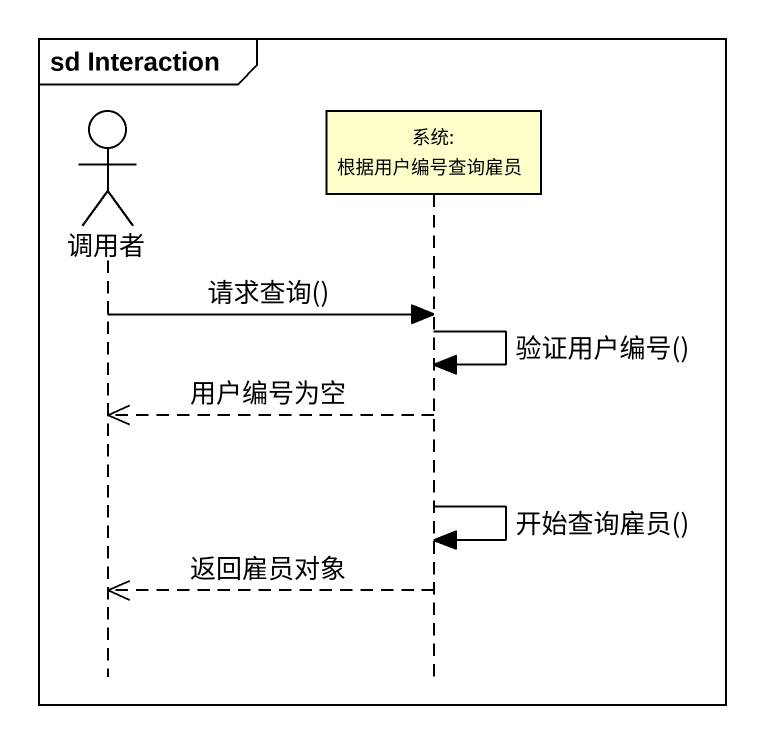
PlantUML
@startuml
mainframe sd Interaction
hide footbox
actor 调用者
participant "系统: 根据用户编号查询雇员" as 系统_根据用户编号查询雇员

调用者 -> 系统_根据用户编号查询雇员 : 请求查询()
系统_根据用户编号查询雇员 -> 系统_根据用户编号查询雇员 : 验证用户编号()
系统_根据用户编号查询雇员 -->> 调用者 : 用户编号为空
系统_根据用户编号查询雇员 -> 系统_根据用户编号查询雇员 : 开始查询雇员()
系统_根据用户编号查询雇员 -->> 调用者 : 返回雇员对象
@enduml
